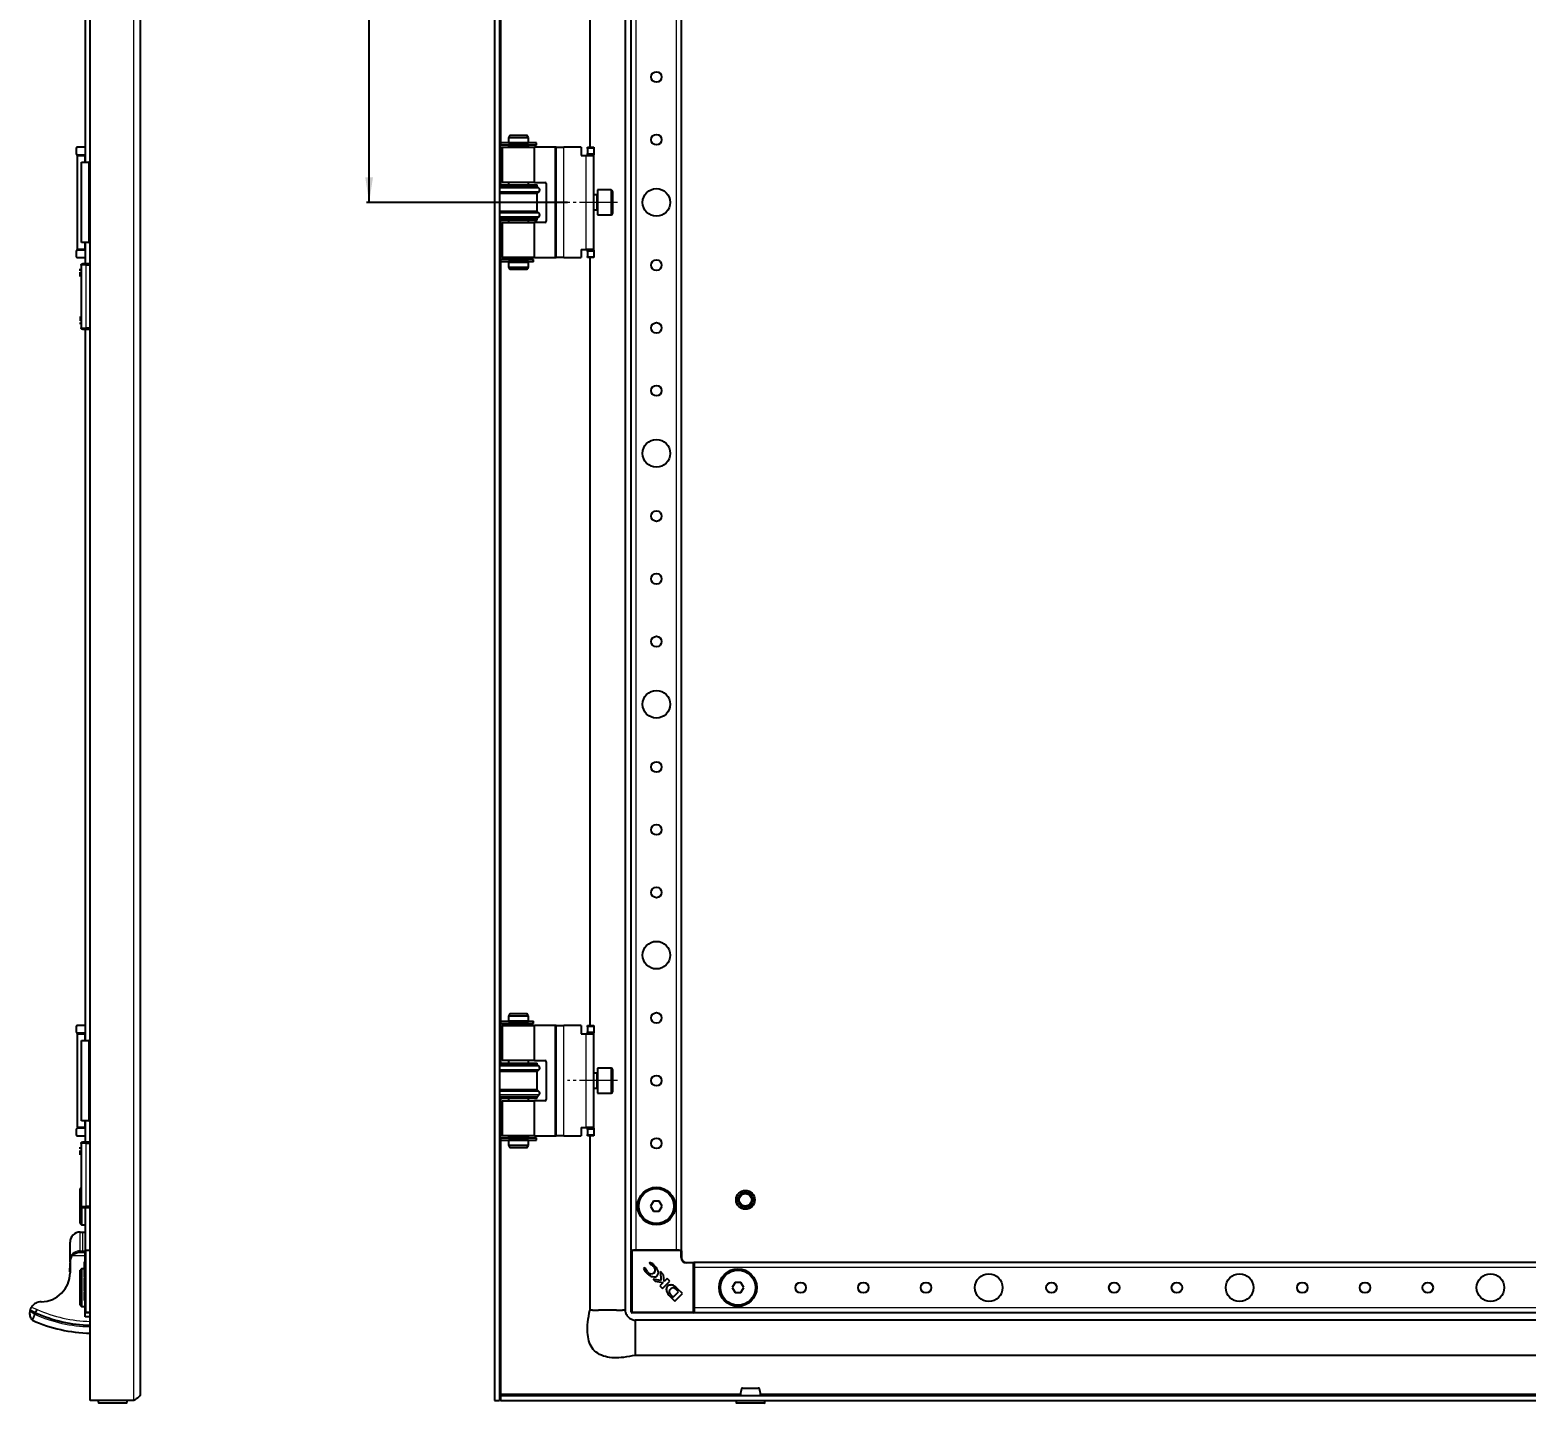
# Model space of a CAD drawing. Header units: millimetres. Extents: x -672 to 1653, y -981 to 741.
# Drawn here: x 473 to 1070, y -865 to -318 of the extents above; entities that cross this region are included whole.
import ezdxf

# ---------------------------------------------------------------- set-up
doc = ezdxf.new("R2010")
doc.units = ezdxf.units.MM
doc.linetypes.add('SLD-Осевая', pattern=[19.05, 15.24, -1.27, 1.27, -1.27])
doc.linetypes.add('SLD-Сплошная', pattern=[0])
doc.layers.add('FORMAT', color=7, linetype='SLD-Сплошная')
doc.styles.add('SLDTEXTSTYLE0', font='GOTHICI.TTF', dxfattribs={"width": 0.913})
doc.styles.add('SLDTEXTSTYLE1', font='GOTHIC.TTF', dxfattribs={"width": 0.913})
doc.dimstyles.new('SLDDIMSTYLE0', dxfattribs={"dimtxt": 20, "dimasz": 10, "dimexe": 0, "dimexo": 0.0625, "dimgap": 5, "dimtad": 2, "dimdec": 1, "dimrnd": 1e-09, "dimzin": 12, "dimdsep": 46, "dimtxsty": 'SLDTEXTSTYLE0', "dimsah": 1, "dimcen": 0.09, "dimadec": 0, "dimazin": 3, "dimtfac": 1, "dimtofl": 0, "dimtmove": 0, "dimatfit": 3, "dimfxl": 0, "dimfrac": 2, "dimtolj": 1, "dimtzin": 12, "dimarcsym": 0})

# ---------------------------------------------------------------- blocks, each defined once
blk = doc.blocks.new('_D_6')
at = {"layer": 'FORMAT'}
for p, q in [((687.55, 13.09), (607.5, 13.09)), ((608.5, -386.91), (608.5, 13.09)), ((687.55, -386.91), (607.5, -386.91))]:
    blk.add_line(p, q, dxfattribs=at)
for points in [[(608.5, 13.09), (606.96, 3.09), (610.04, 3.09)], [(608.5, -386.91), (610.04, -376.91), (606.96, -376.91)]]:
    blk.add_solid(points, dxfattribs=at)
at = {"layer": 'FORMAT', "insert": (582.96, -209.08), "char_height": 20, "attachment_point": 1, "rotation": 90, "style": 'SLDTEXTSTYLE1'}
blk.add_mtext('400', dxfattribs=at)

msp = doc.modelspace()

# ---------------------------------------------------------------- linework, layer by layer
at = {"color": 7, "linetype": 'SLD-Сплошная', "lineweight": 25}
for p, q in [((497.27, -864.41), (497.27, 490.59)), ((658.51, 490.59), (658.51, -864.41)), ((660.51, 490.59), (660.51, -864.41)), ((710.51, 454.59), (710.51, -828.41)), ((713.01, -804.41), (713.01, 430.59)), ((733.01, -804.41), (733.01, 430.59)), ((696.51, -8.91), (696.51, -364.91)), ((495.27, -164.41), (495.27, -370.91)), ((517.27, -265.91), (517.27, -861.81)), ((660.86, -363.21), (660.86, -364.11)), ((675.16, -363.21), (660.86, -363.21)), ((664.58, -360.16), (664.01, -361.16)), ((664.01, -361.16), (664.01, -363.16)), ((672.01, -361.16), (664.01, -361.16)), ((664.01, -363.16), (672.01, -363.16)), ((664.51, -363.16), (664.51, -363.21)), ((664.58, -360.16), (671.43, -360.16)), ((672.01, -361.16), (671.43, -360.16)), ((671.51, -363.21), (671.51, -363.16)), ((672.01, -363.16), (672.01, -361.16)), ((675.16, -364.11), (675.16, -363.21)), ((491.72, -365.41), (491.72, -367.41)), ((495.27, -364.91), (492.22, -364.91)), ((492.22, -367.91), (495.27, -367.91)), ((492.22, -367.91), (492.22, -368.21)), ((492.22, -405.61), (492.22, -368.21)), ((492.22, -368.21), (495.22, -368.21)), ((494.72, -367.91), (494.72, -368.21)), ((495.22, -368.21), (495.27, -368.21)), ((675.16, -364.11), (660.86, -364.11)), ((661.56, -364.91), (661.56, -378.91)), ((661.56, -364.91), (674.46, -364.91)), ((664.01, -364.16), (664.01, -364.91)), ((664.01, -364.16), (672.01, -364.16)), ((664.51, -364.11), (664.51, -364.16)), ((671.51, -364.16), (671.51, -364.11)), ((672.01, -364.91), (672.01, -364.16)), ((674.46, -378.91), (674.46, -364.91)), ((682.56, -364.91), (674.46, -364.91)), ((683.06, -364.91), (682.56, -364.91)), ((683.06, -364.91), (686.06, -364.91)), ((683.06, -408.91), (683.06, -364.91)), ((693.06, -364.91), (686.06, -364.91)), ((693.06, -364.91), (693.06, -368.21)), ((693.06, -368.21), (695.06, -368.21)), ((695.06, -368.21), (698.06, -368.21)), ((695.56, -364.91), (698.06, -364.91)), ((695.56, -365.41), (695.56, -364.91)), ((695.56, -365.41), (695.56, -367.41)), ((695.56, -367.91), (695.56, -367.41)), ((698.06, -367.91), (695.56, -367.91)), ((695.56, -367.91), (695.56, -368.21)), ((698.06, -364.91), (698.06, -365.41)), ((698.06, -365.41), (698.06, -367.41)), ((698.06, -367.41), (698.06, -367.91)), ((698.06, -368.21), (698.06, -367.91)), ((698.06, -405.61), (698.06, -368.21)), ((493.77, -370.91), (496.77, -370.91)), ((493.77, -402.91), (493.77, -370.91)), ((497.27, -370.91), (496.77, -370.91)), ((660.51, -379.91), (675.51, -379.91)), ((675.51, -380.51), (660.51, -380.51)), ((674.46, -378.91), (661.56, -378.91)), ((664.01, -378.91), (664.01, -379.91)), ((672.01, -379.91), (672.01, -378.91)), ((674.46, -378.91), (678.56, -378.91)), ((675.51, -380.51), (675.51, -379.91)), ((676.21, -381.2), (675.51, -380.51)), ((679.06, -379.41), (679.06, -394.41)), ((675.51, -383.31), (660.51, -383.31)), ((675.51, -383.31), (676.21, -382.63)), ((675.51, -390.51), (675.51, -383.31)), ((699.31, -383.91), (698.06, -383.91)), ((704.96, -381.91), (699.56, -381.91)), ((699.56, -381.91), (699.56, -391.23)), ((705.56, -382.51), (705.56, -390.71)), ((675.51, -390.51), (660.51, -390.51)), ((675.51, -393.31), (660.51, -393.31)), ((676.21, -391.2), (675.51, -390.51)), ((675.51, -393.31), (676.21, -392.63)), ((675.51, -393.91), (675.51, -393.31)), ((698.06, -389.91), (699.31, -389.91)), ((699.56, -391.23), (699.56, -391.91)), ((699.56, -391.91), (704.96, -391.91)), ((705.56, -390.71), (705.56, -391.31)), ((660.51, -393.91), (675.51, -393.91)), ((661.56, -394.91), (661.56, -408.91)), ((661.56, -394.91), (674.46, -394.91)), ((664.01, -393.91), (664.01, -394.91)), ((672.01, -394.91), (672.01, -393.91)), ((674.46, -408.91), (674.46, -394.91)), ((678.56, -394.91), (674.46, -394.91)), ((496.77, -402.91), (493.77, -402.91)), ((495.27, -402.91), (495.27, -411.41)), ((496.77, -402.91), (497.27, -402.91)), ((491.72, -406.41), (491.72, -408.41)), ((495.22, -405.61), (492.22, -405.61)), ((492.22, -405.61), (492.22, -405.91)), ((495.27, -405.91), (492.22, -405.91)), ((492.22, -408.91), (495.27, -408.91)), ((494.72, -405.61), (494.72, -405.91)), ((495.27, -405.61), (495.22, -405.61)), ((497.27, -411.41), (495.67, -411.41)), ((660.86, -409.71), (660.86, -410.61)), ((673.75, -409.71), (660.86, -409.71)), ((673.75, -410.61), (660.86, -410.61)), ((674.46, -408.91), (661.56, -408.91)), ((664.01, -408.91), (664.01, -409.66)), ((664.01, -409.66), (672.01, -409.66)), ((664.01, -410.66), (664.01, -412.66)), ((664.01, -410.66), (672.01, -410.66)), ((664.51, -409.66), (664.51, -409.71)), ((664.51, -410.61), (664.51, -410.66)), ((671.51, -409.71), (671.51, -409.66)), ((671.51, -410.66), (671.51, -410.61)), ((672.01, -409.66), (672.01, -408.91)), ((672.01, -412.66), (672.01, -410.66)), ((673.83, -409.71), (673.75, -409.71)), ((673.83, -410.61), (673.75, -410.61)), ((673.83, -410.61), (673.83, -409.71)), ((674.04, -409.71), (673.83, -409.71)), ((674.04, -410.61), (673.83, -410.61)), ((674.04, -410.61), (674.04, -409.71)), ((674.46, -408.91), (682.56, -408.91)), ((682.56, -408.91), (683.06, -408.91)), ((686.06, -408.91), (683.06, -408.91)), ((686.06, -408.91), (693.06, -408.91)), ((693.06, -405.61), (695.06, -405.61)), ((693.06, -405.61), (693.06, -408.91)), ((698.06, -405.61), (695.06, -405.61)), ((695.56, -405.61), (695.56, -405.91)), ((695.56, -405.91), (698.06, -405.91)), ((695.56, -406.41), (695.56, -405.91)), ((695.56, -406.41), (695.56, -408.41)), ((695.56, -408.91), (695.56, -408.41)), ((698.06, -408.91), (695.56, -408.91)), ((696.51, -408.91), (696.51, -714.91)), ((698.06, -405.91), (698.06, -405.61)), ((698.06, -405.91), (698.06, -406.41)), ((698.06, -406.41), (698.06, -408.41)), ((698.06, -408.41), (698.06, -408.91)), ((493.67, -411.91), (493.67, -436.91)), ((664.01, -412.66), (664.58, -413.66)), ((664.01, -412.66), (668.76, -412.66)), ((668.65, -413.66), (664.58, -413.66)), ((671.43, -413.66), (668.65, -413.66)), ((668.76, -412.66), (672.01, -412.66)), ((671.43, -413.66), (672.01, -412.66)), ((495.27, -437.41), (495.27, -720.91)), ((495.67, -437.41), (497.27, -437.41)), ((491.72, -715.41), (491.72, -717.41)), ((495.27, -714.91), (492.22, -714.91)), ((660.86, -713.21), (660.86, -714.11)), ((660.86, -713.21), (673.75, -713.21)), ((660.86, -714.11), (673.75, -714.11)), ((661.56, -714.91), (661.56, -728.91)), ((661.56, -714.91), (674.46, -714.91)), ((664.58, -710.16), (664.01, -711.16)), ((664.01, -711.16), (664.01, -713.16)), ((672.01, -711.16), (664.01, -711.16)), ((668.76, -713.16), (664.01, -713.16)), ((664.01, -714.16), (664.01, -714.91)), ((668.76, -714.16), (664.01, -714.16)), ((664.51, -713.16), (664.51, -713.21)), ((664.51, -714.11), (664.51, -714.16)), ((664.58, -710.16), (671.43, -710.16)), ((672.01, -713.16), (668.76, -713.16)), ((672.01, -714.16), (668.76, -714.16)), ((672.01, -711.16), (671.43, -710.16)), ((671.51, -713.21), (671.51, -713.16)), ((671.51, -714.16), (671.51, -714.11)), ((672.01, -713.16), (672.01, -711.16)), ((672.01, -714.91), (672.01, -714.16)), ((673.75, -713.21), (673.83, -713.21)), ((673.75, -714.11), (673.83, -714.11)), ((673.83, -714.11), (673.83, -713.21)), ((673.83, -713.21), (674.04, -713.21)), ((673.83, -714.11), (674.04, -714.11)), ((674.04, -714.11), (674.04, -713.21)), ((674.46, -728.91), (674.46, -714.91)), ((682.56, -714.91), (674.46, -714.91)), ((683.06, -714.91), (682.56, -714.91)), ((683.06, -758.91), (683.06, -714.91)), ((683.06, -714.91), (686.06, -714.91)), ((693.06, -714.91), (686.06, -714.91)), ((693.06, -714.91), (693.06, -718.21)), ((695.56, -714.91), (698.06, -714.91)), ((695.56, -715.41), (695.56, -714.91)), ((695.56, -715.41), (695.56, -717.41)), ((698.06, -714.91), (698.06, -715.41)), ((698.06, -715.41), (698.06, -717.41)), ((492.22, -717.91), (495.27, -717.91)), ((492.22, -717.91), (492.22, -718.21)), ((492.22, -755.61), (492.22, -718.21)), ((492.22, -718.21), (495.22, -718.21)), ((493.77, -752.91), (493.77, -720.91)), ((493.77, -720.91), (496.77, -720.91)), ((494.72, -717.91), (494.72, -718.21)), ((495.22, -718.21), (495.27, -718.21)), ((497.27, -720.91), (496.77, -720.91)), ((693.06, -718.21), (695.06, -718.21)), ((695.06, -718.21), (698.06, -718.21)), ((695.56, -717.91), (695.56, -717.41)), ((698.06, -717.91), (695.56, -717.91)), ((695.56, -717.91), (695.56, -718.21)), ((698.06, -717.41), (698.06, -717.91)), ((698.06, -718.21), (698.06, -717.91)), ((698.06, -755.61), (698.06, -718.21)), ((660.51, -729.91), (675.51, -729.91)), ((675.51, -730.51), (660.51, -730.51)), ((675.51, -733.31), (660.51, -733.31)), ((674.46, -728.91), (661.56, -728.91)), ((664.01, -728.91), (664.01, -729.91)), ((672.01, -729.91), (672.01, -728.91)), ((674.46, -728.91), (678.56, -728.91)), ((675.51, -730.51), (675.51, -729.91)), ((676.21, -731.2), (675.51, -730.51)), ((675.51, -733.31), (676.21, -732.63)), ((675.51, -740.51), (675.51, -733.31)), ((679.06, -729.41), (679.06, -744.41)), ((704.96, -731.91), (699.56, -731.91)), ((699.56, -731.91), (699.56, -741.91)), ((705.56, -732.51), (705.56, -741.31)), ((699.31, -733.91), (698.06, -733.91)), ((675.51, -740.51), (660.51, -740.51)), ((675.51, -743.31), (660.51, -743.31)), ((660.51, -743.91), (675.51, -743.91)), ((661.56, -744.91), (661.56, -758.91)), ((661.56, -744.91), (674.46, -744.91)), ((664.01, -743.91), (664.01, -744.91)), ((672.01, -744.91), (672.01, -743.91)), ((674.46, -758.91), (674.46, -744.91)), ((678.56, -744.91), (674.46, -744.91)), ((676.21, -741.2), (675.51, -740.51)), ((675.51, -743.31), (676.21, -742.63)), ((675.51, -743.91), (675.51, -743.31)), ((698.06, -739.91), (699.31, -739.91)), ((699.56, -741.91), (704.96, -741.91)), ((491.72, -756.41), (491.72, -758.41)), ((495.22, -755.61), (492.22, -755.61)), ((492.22, -755.61), (492.22, -755.91)), ((495.27, -755.91), (492.22, -755.91)), ((496.77, -752.91), (493.77, -752.91)), ((494.72, -755.61), (494.72, -755.91)), ((495.27, -755.61), (495.22, -755.61)), ((495.27, -752.91), (495.27, -761.41)), ((496.77, -752.91), (497.27, -752.91)), ((693.06, -755.61), (695.06, -755.61)), ((693.06, -755.61), (693.06, -758.91)), ((698.06, -755.61), (695.06, -755.61)), ((695.56, -755.61), (695.56, -755.91)), ((695.56, -755.91), (698.06, -755.91)), ((695.56, -756.41), (695.56, -755.91)), ((695.56, -756.41), (695.56, -758.41)), ((698.06, -755.91), (698.06, -755.61)), ((698.06, -755.91), (698.06, -756.41)), ((698.06, -756.41), (698.06, -758.41)), ((492.22, -758.91), (495.27, -758.91)), ((493.67, -761.91), (493.67, -786.91)), ((497.27, -761.41), (495.67, -761.41)), ((660.86, -759.71), (660.86, -760.61)), ((660.86, -759.71), (675.16, -759.71)), ((660.86, -760.61), (675.16, -760.61)), ((674.46, -758.91), (661.56, -758.91)), ((664.01, -758.91), (664.01, -759.66)), ((668.76, -759.66), (664.01, -759.66)), ((664.01, -760.66), (664.01, -762.66)), ((668.76, -760.66), (664.01, -760.66)), ((664.01, -762.66), (664.58, -763.66)), ((664.01, -762.66), (668.76, -762.66)), ((664.51, -759.66), (664.51, -759.71)), ((664.51, -760.61), (664.51, -760.66)), ((672.01, -759.66), (668.76, -759.66)), ((672.01, -760.66), (668.76, -760.66)), ((668.76, -762.66), (672.01, -762.66)), ((671.43, -763.66), (672.01, -762.66)), ((671.51, -759.71), (671.51, -759.66)), ((671.51, -760.66), (671.51, -760.61)), ((672.01, -759.66), (672.01, -758.91)), ((672.01, -762.66), (672.01, -760.66)), ((674.46, -758.91), (682.56, -758.91)), ((675.16, -760.61), (675.16, -759.71)), ((682.56, -758.91), (683.06, -758.91)), ((686.06, -758.91), (683.06, -758.91)), ((686.06, -758.91), (693.06, -758.91)), ((695.56, -758.91), (695.56, -758.41)), ((698.06, -758.91), (695.56, -758.91)), ((696.51, -758.91), (696.51, -828.41)), ((698.06, -758.41), (698.06, -758.91)), ((668.65, -763.66), (664.58, -763.66)), ((671.43, -763.66), (668.65, -763.66)), ((493.67, -779.51), (493.27, -779.91)), ((493.27, -786.91), (493.27, -779.91)), ((493.27, -793.91), (493.27, -786.91)), ((493.77, -786.91), (493.77, -794.41)), ((721.85, -784.91), (720.7, -786.91)), ((720.7, -786.91), (721.85, -788.91)), ((724.16, -784.91), (721.85, -784.91)), ((725.32, -786.91), (724.16, -784.91)), ((724.16, -788.91), (725.32, -786.91)), ((495.27, -787.41), (495.27, -804.41)), ((495.67, -787.41), (497.16, -787.41)), ((721.85, -788.91), (724.16, -788.91)), ((493.27, -793.91), (493.77, -794.41)), ((493.27, -797.26), (493.3, -797.26)), ((493.27, -797.26), (493.27, -797.26)), ((493.3, -797.26), (494.26, -797.26)), ((493.77, -794.41), (495.27, -794.41)), ((494.26, -797.26), (495.27, -797.26)), ((489.27, -807.2), (489.27, -801.26)), ((489.27, -807.2), (489.27, -801.26)), ((495.27, -804.41), (495.57, -804.41)), ((495.27, -829.11), (495.27, -804.71)), ((495.57, -804.41), (496.22, -804.41)), ((496.22, -804.41), (497.27, -804.41)), ((713.31, -804.41), (713.01, -804.41)), ((713.01, -829.11), (713.01, -804.71)), ((713.31, -804.41), (713.95, -804.41)), ((715.01, -804.41), (713.95, -804.41)), ((731.01, -804.41), (715.01, -804.41)), ((732.06, -804.41), (731.01, -804.41)), ((732.06, -804.41), (732.71, -804.41)), ((733.01, -804.41), (732.71, -804.41)), ((733.01, -804.71), (733.01, -807.41)), ((489.17, -809.59), (489.27, -809.59)), ((489.17, -809.73), (489.17, -811.28)), ((489.17, -809.73), (489.27, -809.73)), ((489.27, -809.26), (489.27, -807.2)), ((489.27, -809.26), (489.27, -813.51)), ((493.27, -805.26), (495.27, -805.26)), ((495.07, -812.02), (495.07, -809.06)), ((495.07, -809.06), (495.27, -809.06)), ((720.63, -809.41), (720.12, -809.66)), ((720.12, -809.66), (720.23, -809.77)), ((735.01, -809.41), (737.71, -809.41)), ((1418.01, -809.41), (738.01, -809.41)), ((738.01, -809.41), (738.01, -809.71)), ((738.01, -809.71), (738.01, -810.36)), ((738.01, -810.36), (738.01, -811.41)), ((489.16, -811.41), (489.17, -811.41)), ((489.17, -811.28), (489.27, -811.28)), ((489.17, -811.41), (489.27, -811.41)), ((489.17, -811.48), (489.27, -811.48)), ((489.17, -811.61), (489.27, -811.61)), ((489.17, -812.61), (489.17, -811.61)), ((489.17, -813.11), (489.17, -812.61)), ((489.17, -812.61), (489.27, -812.61)), ((489.17, -813.11), (489.27, -813.11)), ((493.77, -811.91), (493.27, -812.41)), ((493.27, -826.41), (493.27, -812.41)), ((495.07, -811.91), (493.77, -811.91)), ((493.77, -811.91), (493.77, -826.91)), ((495.05, -815.45), (495.27, -815.45)), ((495.07, -812.02), (495.27, -812.02)), ((495.07, -814.01), (495.07, -812.02)), ((495.07, -814.01), (495.27, -814.01)), ((495.07, -815.37), (495.07, -814.01)), ((495.07, -815.37), (495.27, -815.37)), ((495.07, -817.02), (495.07, -815.62)), ((495.07, -818.07), (495.07, -817.02)), ((495.07, -817.02), (495.27, -817.02)), ((718.55, -811.48), (717.86, -811.81)), ((718.69, -811.61), (718.55, -811.48)), ((721.68, -816.04), (722.47, -816.84)), ((724.77, -816.51), (721.68, -816.04)), ((722.47, -816.84), (725.74, -817.33)), ((724.59, -813.04), (724.77, -816.51)), ((725.88, -814.33), (724.59, -813.04)), ((725.4, -819.76), (728.36, -816.8)), ((726.06, -816.99), (725.88, -814.33)), ((727.3, -815.74), (726.06, -816.99)), ((728.36, -816.8), (727.3, -815.74)), ((738.01, -811.41), (738.01, -827.41)), ((495.07, -818.61), (495.05, -818.61)), ((495.07, -818.07), (495.27, -818.07)), ((495.07, -819.95), (495.07, -818.07)), ((495.07, -819.95), (495.27, -819.95)), ((495.07, -820.74), (495.07, -819.95)), ((495.07, -820.74), (495.27, -820.74)), ((725.74, -817.33), (724.35, -818.71)), ((724.35, -818.71), (725.4, -819.76)), ((728.41, -822.77), (730.4, -824.77)), ((728.96, -822.52), (729.7, -823.24)), ((729.7, -823.24), (731.88, -821.06)), ((730.4, -824.77), (733.36, -821.81)), ((731.88, -821.06), (731.2, -820.4)), ((731.47, -819.92), (731.45, -819.9)), ((733.36, -821.81), (731.47, -819.92)), ((754.35, -817.41), (753.2, -819.41)), ((753.2, -819.41), (754.35, -821.41)), ((756.66, -817.41), (754.35, -817.41)), ((754.35, -821.41), (756.66, -821.41)), ((757.82, -819.41), (756.66, -817.41)), ((756.66, -821.41), (757.82, -819.41)), ((475.54, -829.44), (473.38, -828.55)), ((493.27, -826.41), (493.77, -826.91)), ((493.77, -826.91), (495.27, -826.91)), ((495.07, -824.56), (495.27, -824.56)), ((738.01, -827.41), (738.01, -828.47)), ((738.01, -828.47), (738.01, -829.11)), ((495.27, -831.06), (495.27, -829.11)), ((497.27, -831.06), (495.27, -831.06)), ((497.27, -829.41), (495.57, -829.41)), ((737.71, -829.41), (713.31, -829.41)), ((1418.01, -832.41), (714.51, -832.41)), ((738.01, -829.11), (738.01, -829.41)), ((1418.01, -829.41), (738.01, -829.41)), ((1596.51, -846.41), (714.51, -846.41)), ((514.67, -864.41), (497.27, -864.41)), ((500.52, -864.41), (500.52, -865.16)), ((512.02, -865.16), (512.02, -864.41)), ((658.51, -864.41), (660.51, -864.41)), ((660.81, -862.41), (1650.21, -862.41)), ((660.81, -862.41), (660.81, -864.41)), ((660.81, -864.41), (1650.21, -864.41)), ((660.91, -862.41), (661.11, -861.81)), ((754.76, -864.41), (754.76, -865.16)), ((766.26, -865.16), (766.26, -864.41)), ((511.77, -865.41), (500.77, -865.41)), ((757.5, -865.41), (755.01, -865.41)), ((766.01, -865.41), (757.5, -865.41))]:
    msp.add_line(p, q, dxfattribs=at)
at = {"color": 7, "linetype": 'SLD-Сплошная', "lineweight": 18}
for p, q in [((514.67, -864.41), (514.67, 490.59)), ((715.01, -804.41), (715.01, 430.59)), ((731.01, -804.41), (731.01, 430.59)), ((661.11, -363.21), (661.11, -10.61)), ((495.22, -368.21), (495.22, -367.91)), ((495.22, -370.91), (495.22, -368.21)), ((661.11, -379.91), (661.11, -364.11)), ((682.56, -364.91), (682.56, -408.91)), ((686.06, -408.91), (686.06, -364.91)), ((695.06, -405.61), (695.06, -368.21)), ((698.06, -365.41), (695.56, -365.41)), ((695.56, -367.41), (698.06, -367.41)), ((496.77, -402.91), (496.77, -370.91)), ((676.21, -381.2), (660.51, -381.2)), ((676.21, -382.63), (660.51, -382.63)), ((699.31, -389.91), (699.31, -383.91)), ((704.96, -391.23), (704.96, -381.91)), ((676.21, -391.2), (660.51, -391.2)), ((676.21, -392.63), (660.51, -392.63)), ((704.96, -391.91), (704.96, -391.23)), ((661.11, -409.71), (661.11, -393.91)), ((495.22, -405.61), (495.22, -402.91)), ((495.22, -405.91), (495.22, -405.61)), ((661.11, -713.21), (661.11, -410.61)), ((673.75, -410.61), (673.75, -409.71)), ((698.06, -406.41), (695.56, -406.41)), ((695.56, -408.41), (698.06, -408.41)), ((495.67, -436.91), (495.67, -411.91)), ((495.67, -411.91), (497.27, -411.91)), ((497.27, -436.91), (495.67, -436.91)), ((661.11, -729.91), (661.11, -714.11)), ((673.75, -713.21), (673.75, -714.11)), ((682.56, -714.91), (682.56, -758.91)), ((686.06, -758.91), (686.06, -714.91)), ((698.06, -715.41), (695.56, -715.41)), ((495.22, -718.21), (495.22, -717.91)), ((495.22, -720.91), (495.22, -718.21)), ((496.77, -752.91), (496.77, -720.91)), ((695.06, -755.61), (695.06, -718.21)), ((695.56, -717.41), (698.06, -717.41)), ((676.21, -731.2), (660.51, -731.2)), ((676.21, -732.63), (660.51, -732.63)), ((704.96, -741.91), (704.96, -731.91)), ((699.31, -734.32), (699.31, -733.91)), ((699.31, -739.91), (699.31, -734.32)), ((676.21, -741.2), (660.51, -741.2)), ((676.21, -742.63), (660.51, -742.63)), ((661.11, -759.71), (661.11, -743.91)), ((495.22, -755.61), (495.22, -752.91)), ((495.22, -755.91), (495.22, -755.61)), ((698.06, -756.41), (695.56, -756.41)), ((495.67, -786.91), (495.67, -761.91)), ((495.67, -761.91), (497.27, -761.91)), ((661.11, -861.81), (661.11, -760.61)), ((695.56, -758.41), (698.06, -758.41)), ((497.27, -786.91), (495.67, -786.91)), ((493.3, -804.76), (493.3, -797.26)), ((494.26, -797.26), (494.26, -804.76)), ((489.27, -801.26), (489.27, -801.26)), ((493.27, -805.26), (493.27, -804.76)), ((493.27, -804.76), (493.3, -804.76)), ((493.3, -805.26), (493.3, -804.76)), ((493.3, -804.76), (494.26, -804.76)), ((494.26, -804.76), (495.27, -804.76)), ((495.27, -804.71), (495.57, -804.71)), ((495.57, -804.41), (495.57, -804.71)), ((495.57, -804.71), (495.57, -829.11)), ((497.27, -804.71), (495.57, -804.71)), ((713.01, -804.71), (713.31, -804.71)), ((713.31, -804.41), (713.31, -804.71)), ((713.31, -804.71), (713.31, -829.11)), ((732.71, -804.71), (713.31, -804.71)), ((732.71, -804.41), (732.71, -804.71)), ((732.71, -807.41), (732.71, -804.71)), ((732.71, -804.71), (733.01, -804.71)), ((495.27, -806.76), (490.15, -806.76)), ((733.01, -807.41), (732.71, -807.41)), ((735.01, -809.41), (735.01, -809.71)), ((737.71, -809.71), (735.01, -809.71)), ((737.71, -809.41), (737.71, -809.71)), ((737.71, -829.11), (737.71, -809.71)), ((737.71, -809.71), (738.01, -809.71)), ((1418.01, -811.41), (738.01, -811.41)), ((473.94, -827.16), (476.14, -828.07)), ((495.07, -823.32), (495.27, -823.32)), ((1418.01, -827.41), (738.01, -827.41)), ((495.27, -829.11), (495.57, -829.11)), ((495.57, -829.11), (497.27, -829.11)), ((495.57, -829.11), (495.57, -829.41)), ((713.31, -829.11), (713.01, -829.11)), ((713.31, -829.11), (737.71, -829.11)), ((713.31, -829.11), (713.31, -829.41)), ((737.71, -829.11), (737.71, -829.41)), ((737.71, -829.11), (738.01, -829.11)), ((756.54, -861.81), (661.11, -861.81)), ((1546.54, -861.81), (764.48, -861.81)), ((500.52, -865.16), (512.02, -865.16)), ((754.76, -865.16), (757.36, -865.16)), ((757.36, -865.16), (766.26, -865.16))]:
    msp.add_line(p, q, dxfattribs=at)
at = {"color": 7, "linetype": 'SLD-Сплошная', "lineweight": 25}
for centre, radius in [((723.01, -336.91), 2.1), ((723.01, -361.91), 2.1), ((723.01, -386.91), 5.5), ((723.01, -411.91), 2.1), ((723.01, -436.91), 2.1), ((723.01, -461.91), 2.1), ((723.01, -486.91), 5.5), ((723.01, -511.91), 2.1), ((723.01, -536.91), 2.1), ((723.01, -561.91), 2.1), ((723.01, -586.91), 5.5), ((723.01, -611.91), 2.1), ((723.01, -636.91), 2.1), ((723.01, -661.91), 2.1), ((723.01, -686.91), 5.5), ((723.01, -711.91), 2.1), ((723.01, -736.91), 2.1), ((723.01, -761.91), 2.1), ((723.01, -786.91), 7.5), ((723.01, -786.91), 7), ((758.51, -784.41), 3.75), ((758.51, -784.41), 3), ((758.51, -784.41), 2.5), ((755.51, -819.41), 7.5), ((755.51, -819.41), 7), ((855.51, -819.41), 5.5), ((955.51, -819.41), 5.5), ((1055.51, -819.41), 5.5), ((780.51, -819.41), 2.1), ((805.51, -819.41), 2.1), ((830.51, -819.41), 2.1), ((880.51, -819.41), 2.1), ((905.51, -819.41), 2.1), ((930.51, -819.41), 2.1), ((980.51, -819.41), 2.1), ((1005.51, -819.41), 2.1), ((1030.51, -819.41), 2.1)]:
    msp.add_circle(centre, radius, dxfattribs=at)
for centre, radius, start, end in [((492.22, -365.41), 0.5, 90, 180), ((492.22, -367.41), 0.5, 180, 270), ((675.51, -381.91), 1, 314.427, 45.573), ((678.56, -379.41), 0.5, 0, 90), ((699.31, -383.66), 0.25, 270, 0), ((704.96, -382.51), 0.6, 0, 90), ((675.51, -391.91), 1, 314.427, 45.573), ((699.31, -390.16), 0.25, 0, 90), ((704.96, -391.31), 0.6, 270, 0), ((678.56, -394.41), 0.5, 270, 0), ((492.22, -406.41), 0.5, 90, 180), ((492.22, -408.41), 0.5, 180, 270), ((492.22, -715.41), 0.5, 90, 180), ((492.22, -717.41), 0.5, 180, 270), ((675.51, -731.91), 1, 314.427, 45.573), ((678.56, -729.41), 0.5, 0, 90), ((704.96, -732.51), 0.6, 0, 90), ((699.31, -733.66), 0.25, 270, 0), ((675.51, -741.91), 1, 314.427, 45.573), ((678.56, -744.41), 0.5, 270, 0), ((699.31, -740.16), 0.25, 0, 90), ((704.96, -741.31), 0.6, 270, 0), ((492.22, -756.41), 0.5, 90, 180), ((492.22, -758.41), 0.5, 180, 270), ((493.27, -801.26), 4, 90, 180), ((493.27, -801.26), 4, 90, 180), ((495.57, -804.71), 0.3, 90, 180), ((713.31, -804.71), 0.3, 90, 180), ((732.71, -804.71), 0.3, 0, 90), ((493.27, -809.26), 4, 141.31781, 180), ((720.6, -812.34), 1.94, 323.30966, 52.34638), ((735.01, -807.41), 2, 180, 270), ((737.71, -809.71), 0.3, 0, 90), ((477.77, -813.51), 11.5, 270, 0), ((721, -811.9), 1.97, 218.45405, 305.887), ((731.62, -819.11), 4.87, 200.34448, 228.77765), ((733.43, -818.34), 6.12, 216.98881, 223.07444), ((477.77, -829.51), 4.5, 90, 148.43185), ((498.27, -779.36), 58.2, 245.70354, 269.01549), ((498.27, -779.36), 55, 245.58594, 268.9582), ((495.57, -829.11), 0.3, 180, 270), ((713.31, -829.11), 0.3, 180, 270), ((737.71, -829.11), 0.3, 270, 0), ((757.4, -859.91), 0.5, 89.96367, 164.83397), ((763.62, -859.91), 0.5, 15.24646, 90.04596), ((500.77, -865.16), 0.25, 180, 270), ((511.77, -865.16), 0.25, 270, 0), ((755.01, -865.16), 0.25, 180, 270), ((766.01, -865.16), 0.25, 270, 0)]:
    msp.add_arc(centre, radius, start, end, dxfattribs=at)
at = {"color": 7, "linetype": 'SLD-Сплошная', "lineweight": 18}
for centre, radius, start, end in [((493.27, -809.26), 4.5, 90, 152.71955), ((493.77, -804.77), 0.491, 271.15589, 1.11103), ((735.01, -807.41), 2.3, 180, 270), ((498.27, -779.36), 53.5, 245.55903, 268.92899), ((498.27, -779.36), 55.65, 245.60841, 268.97035)]:
    msp.add_arc(centre, radius, start, end, dxfattribs=at)
at = {"color": 7, "linetype": 'SLD-Сплошная', "lineweight": 25}
for points in [[(493.67, -411.91), (493.68, -411.85), (493.69, -411.72), (493.81, -411.55), (493.98, -411.43), (494.11, -411.42), (494.17, -411.41)], [(495.67, -411.41), (495.48, -411.41), (495.08, -411.41), (494.59, -411.41), (494.24, -411.41), (494.19, -411.41), (494.17, -411.41)], [(494.17, -437.41), (494.11, -437.4), (493.98, -437.39), (493.81, -437.27), (493.69, -437.11), (493.68, -436.98), (493.67, -436.91)], [(494.17, -437.41), (494.19, -437.41), (494.24, -437.41), (494.59, -437.41), (495.08, -437.41), (495.48, -437.41), (495.67, -437.41)], [(493.67, -761.91), (493.68, -761.85), (493.69, -761.72), (493.81, -761.55), (493.98, -761.43), (494.11, -761.42), (494.17, -761.41)], [(495.67, -761.41), (495.48, -761.41), (495.08, -761.41), (494.59, -761.41), (494.24, -761.41), (494.19, -761.41), (494.17, -761.41)], [(494.17, -787.41), (494.11, -787.4), (493.98, -787.39), (493.81, -787.27), (493.69, -787.11), (493.68, -786.98), (493.67, -786.91)], [(494.17, -787.41), (494.19, -787.41), (494.24, -787.41), (494.59, -787.41), (495.08, -787.41), (495.48, -787.41), (495.67, -787.41)], [(697.49, -828.41), (697.2, -828.41), (696.64, -828.41), (696.55, -828.41), (696.51, -828.41)], [(697.49, -828.41), (697.82, -828.41), (698.48, -828.41), (699.45, -828.41), (699.94, -828.41)], [(703.38, -828.41), (702.77, -828.41), (701.56, -828.41), (700.48, -828.41), (699.94, -828.41)], [(707.08, -828.41), (706.49, -828.41), (705.33, -828.41), (704.03, -828.41), (703.38, -828.41)], [(707.08, -828.41), (707.56, -828.41), (708.53, -828.41), (709.2, -828.41), (709.53, -828.41)], [(710.51, -828.41), (710.46, -828.41), (710.38, -828.41), (709.81, -828.41), (709.53, -828.41)], [(714.51, -832.41), (714.51, -832.46), (714.51, -832.54), (714.51, -833.11), (714.51, -833.39)], [(714.51, -833.39), (714.51, -833.72), (714.51, -834.39), (714.51, -835.36), (714.51, -835.84)], [(714.51, -835.84), (714.51, -836.43), (714.51, -837.59), (714.51, -838.89), (714.51, -839.54)], [(714.51, -839.54), (714.51, -840.15), (714.51, -841.36), (714.51, -842.44), (714.51, -842.98)], [(714.51, -842.98), (714.51, -843.47), (714.51, -844.44), (714.51, -845.1), (714.51, -845.43)], [(714.51, -845.43), (714.51, -845.72), (714.51, -846.28), (714.51, -846.37), (714.51, -846.41)]]:
    msp.add_open_spline(points, degree=3, dxfattribs=at)
at = {"color": 7, "linetype": 'SLD-Сплошная', "lineweight": 18}
for points in [[(495.67, -411.41), (495.67, -411.42), (495.67, -411.43), (495.67, -411.55), (495.67, -411.72), (495.67, -411.85), (495.67, -411.91)], [(495.67, -411.91), (495.41, -411.91), (494.89, -411.91), (494.23, -411.91), (493.76, -411.91), (493.7, -411.91), (493.67, -411.91)], [(493.67, -436.91), (493.7, -436.91), (493.76, -436.91), (494.23, -436.91), (494.89, -436.91), (495.41, -436.91), (495.67, -436.91)], [(495.67, -436.91), (495.67, -436.98), (495.67, -437.11), (495.67, -437.27), (495.67, -437.39), (495.67, -437.4), (495.67, -437.41)], [(495.67, -761.91), (495.41, -761.91), (494.89, -761.91), (494.23, -761.91), (493.76, -761.91), (493.7, -761.91), (493.67, -761.91)], [(495.67, -761.41), (495.67, -761.42), (495.67, -761.43), (495.67, -761.55), (495.67, -761.72), (495.67, -761.85), (495.67, -761.91)], [(493.67, -786.91), (493.7, -786.91), (493.76, -786.91), (494.23, -786.91), (494.89, -786.91), (495.41, -786.91), (495.67, -786.91)], [(495.67, -786.91), (495.67, -786.98), (495.67, -787.11), (495.67, -787.27), (495.67, -787.39), (495.67, -787.4), (495.67, -787.41)]]:
    msp.add_open_spline(points, degree=3, dxfattribs=at)
at = {"color": 7, "linetype": 'SLD-Сплошная', "lineweight": 25}
for points, knots in [([(493.37, -413.91), (493.37, -413.85), (493.37, -413.77), (493.37, -413.68), (493.37, -413.59), (493.37, -413.46), (493.37, -413.43), (493.37, -413.41)], [0, 0, 0, 0, 0.1246927, 0.1871822, 0.2497734, 0.5000394, 1, 1, 1, 1]), ([(493.37, -414.12), (493.37, -414.12), (493.37, -414.11), (493.37, -414.1), (493.37, -414.09), (493.37, -414.07), (493.37, -414.03), (493.37, -413.99), (493.37, -413.94), (493.37, -413.92), (493.37, -413.91)], [0, 0, 0, 0, 0.128825, 0.180169, 0.243397, 0.36986, 0.499864, 0.749649, 0.843476, 1, 1, 1, 1]), ([(493.37, -415.63), (493.37, -415.55), (493.37, -415.39), (493.37, -415.18), (493.37, -415), (493.37, -414.83), (493.37, -414.72), (493.37, -414.71), (493.37, -414.71)], [0, 0, 0, 0, 0.125049, 0.249886, 0.370856, 0.49982, 0.749609, 1, 1, 1, 1]), ([(493.37, -416.47), (493.37, -416.46), (493.37, -416.45), (493.37, -416.37), (493.37, -416.27), (493.37, -416.14), (493.37, -415.93), (493.37, -415.75), (493.37, -415.63)], [0, 0, 0, 0, 0.25007, 0.379181, 0.500499, 0.62417, 0.750842, 1, 1, 1, 1]), ([(493.37, -432.35), (493.37, -432.36), (493.37, -432.37), (493.37, -432.46), (493.37, -432.55), (493.37, -432.68), (493.37, -432.89), (493.37, -433.08), (493.37, -433.2)], [0, 0, 0, 0, 0.25007, 0.379559, 0.500499, 0.624556, 0.750843, 1, 1, 1, 1]), ([(493.37, -433.2), (493.37, -433.24), (493.37, -433.31), (493.37, -433.47), (493.37, -433.65), (493.37, -433.83), (493.37, -434), (493.37, -434.1), (493.37, -434.11), (493.37, -434.12)], [0, 0, 0, 0, 0.062637, 0.125278, 0.250072, 0.374841, 0.499994, 0.749696, 1, 1, 1, 1]), ([(493.37, -434.71), (493.37, -434.71), (493.37, -434.71), (493.37, -434.72), (493.37, -434.73), (493.37, -434.76), (493.37, -434.82), (493.37, -434.87), (493.37, -434.92)], [0, 0, 0, 0, 0.13107, 0.182437, 0.243796, 0.371388, 0.500442, 1, 1, 1, 1]), ([(493.37, -434.92), (493.37, -434.94), (493.37, -435), (493.37, -435.08), (493.37, -435.14), (493.37, -435.23), (493.37, -435.36), (493.37, -435.39), (493.37, -435.41)], [0, 0, 0, 0, 0.062686, 0.125173, 0.187628, 0.250185, 0.500314, 1, 1, 1, 1]), ([(493.37, -763.91), (493.37, -763.85), (493.37, -763.77), (493.37, -763.68), (493.37, -763.59), (493.37, -763.46), (493.37, -763.43), (493.37, -763.41)], [0, 0, 0, 0, 0.124693, 0.187182, 0.249773, 0.500039, 1, 1, 1, 1]), ([(493.37, -764.12), (493.37, -764.12), (493.37, -764.11), (493.37, -764.1), (493.37, -764.09), (493.37, -764.07), (493.37, -764.03), (493.37, -763.99), (493.37, -763.94), (493.37, -763.92), (493.37, -763.91)], [0, 0, 0, 0, 0.128825, 0.180169, 0.243397, 0.36986, 0.499864, 0.749649, 0.843476, 1, 1, 1, 1]), ([(493.37, -765.63), (493.37, -765.55), (493.37, -765.39), (493.37, -765.18), (493.37, -765), (493.37, -764.83), (493.37, -764.72), (493.37, -764.71), (493.37, -764.71)], [0, 0, 0, 0, 0.125049, 0.249886, 0.370856, 0.49982, 0.749609, 1, 1, 1, 1]), ([(493.37, -766.47), (493.37, -766.46), (493.37, -766.45), (493.37, -766.37), (493.37, -766.27), (493.37, -766.14), (493.37, -765.93), (493.37, -765.75), (493.37, -765.63)], [0, 0, 0, 0, 0.25007, 0.379181, 0.500499, 0.62417, 0.750842, 1, 1, 1, 1]), ([(493.37, -782.35), (493.37, -782.36), (493.37, -782.37), (493.37, -782.46), (493.37, -782.55), (493.37, -782.68), (493.37, -782.89), (493.37, -783.08), (493.37, -783.2)], [0, 0, 0, 0, 0.25007, 0.379559, 0.500499, 0.624556, 0.750843, 1, 1, 1, 1]), ([(493.37, -783.2), (493.37, -783.24), (493.37, -783.31), (493.37, -783.47), (493.37, -783.65), (493.37, -783.83), (493.37, -784), (493.37, -784.1), (493.37, -784.11), (493.37, -784.12)], [0, 0, 0, 0, 0.062637, 0.125278, 0.250072, 0.374841, 0.499994, 0.749696, 1, 1, 1, 1]), ([(493.37, -784.71), (493.37, -784.71), (493.37, -784.71), (493.37, -784.72), (493.37, -784.73), (493.37, -784.76), (493.37, -784.82), (493.37, -784.87), (493.37, -784.92)], [0, 0, 0, 0, 0.13107, 0.182437, 0.243796, 0.371388, 0.500442, 1, 1, 1, 1]), ([(493.37, -784.92), (493.37, -784.94), (493.37, -785), (493.37, -785.08), (493.37, -785.14), (493.37, -785.23), (493.37, -785.36), (493.37, -785.39), (493.37, -785.41)], [0, 0, 0, 0, 0.062686, 0.125173, 0.187628, 0.250185, 0.500314, 1, 1, 1, 1]), ([(489.17, -809.59), (489.17, -809.59), (489.17, -809.59), (489.17, -809.63), (489.17, -809.68), (489.17, -809.71), (489.17, -809.73)], [0, 0, 0, 0, 0.280836, 0.55925, 0.779182, 1, 1, 1, 1]), ([(489.27, -809.19), (489.27, -809.19), (489.27, -809.19), (489.27, -809.19), (489.27, -809.17), (489.27, -809.09), (489.27, -808.75), (489.27, -808.12), (489.27, -807.53), (489.27, -807.2)], [0, 0, 0, 0, 0.00167, 0.003889, 0.009531, 0.034361, 0.132751, 0.526214, 1, 1, 1, 1]), ([(490.15, -806.76), (490.32, -806.57), (490.75, -806.1), (491.69, -805.52), (492.58, -805.29), (493.16, -805.26), (493.27, -805.26), (493.27, -805.26)], [0, 0, 0, 0, 0.19414, 0.485275, 0.898779, 0.996769, 1, 1, 1, 1]), ([(720.23, -809.77), (720.55, -809.92), (721.12, -810.18), (721.58, -810.61), (721.79, -810.8)], [0, 0, 0, 0, 0.547643, 1, 1, 1, 1]), ([(722.15, -810.52), (721.88, -810.27), (721.42, -809.85), (720.87, -809.54), (720.63, -809.41)], [0, 0, 0, 0, 0.5776526, 1, 1, 1, 1]), ([(723.27, -814.75), (723.4, -814.58), (723.69, -814.25), (723.85, -813.55), (723.72, -812.68), (723.16, -811.6), (722.52, -810.92), (722.15, -810.52)], [0, 0, 0, 0, 0.1305321, 0.2660311, 0.4239974, 0.666819, 1, 1, 1, 1]), ([(489.17, -811.28), (489.17, -811.3), (489.17, -811.34), (489.17, -811.39), (489.17, -811.41), (489.17, -811.41), (489.17, -811.41)], [0, 0, 0, 0, 0.2809531, 0.5593907, 0.7790729, 1, 1, 1, 1]), ([(489.17, -811.35), (489.17, -811.37), (489.17, -811.42), (489.17, -811.48), (489.17, -811.48), (489.17, -811.48)], [0, 0, 0, 0, 0.280801, 0.559621, 1, 1, 1, 1]), ([(717.86, -811.81), (718.05, -812.15), (718.39, -812.78), (718.87, -813.3), (719.1, -813.54)], [0, 0, 0, 0, 0.5368, 1, 1, 1, 1]), ([(719.46, -813.13), (719.24, -812.87), (718.87, -812.42), (718.74, -811.85), (718.69, -811.61)], [0, 0, 0, 0, 0.5796082, 1, 1, 1, 1]), ([(719.1, -813.54), (719.47, -813.87), (720.17, -814.49), (721.34, -815.04), (722.28, -815.18), (722.92, -815.02), (723.15, -814.84), (723.27, -814.75)], [0, 0, 0, 0, 0.315674, 0.58952, 0.813199, 0.909026, 1, 1, 1, 1]), ([(495.07, -823.32), (495.07, -822.94), (495.07, -822.25), (495.07, -821.39), (495.07, -820.94), (495.07, -820.92)], [0, 0, 0, 0, 0.522437, 0.975649, 1, 1, 1, 1]), ([(730.12, -818.76), (729.92, -818.65), (729.53, -818.45), (728.9, -818.33), (728.3, -818.37), (727.77, -818.57), (727.33, -818.93), (727.04, -819.44), (726.93, -820.1), (727.01, -820.56), (727.05, -820.81)], [0, 0, 0, 0, 0.138091, 0.265455, 0.384013, 0.496103, 0.605759, 0.71979, 0.847662, 1, 1, 1, 1]), ([(728.62, -820.04), (728.53, -820.13), (728.37, -820.31), (728.19, -820.58), (728.09, -820.86), (728.09, -821.18), (728.25, -821.59), (728.43, -821.87), (728.54, -822.02)], [0, 0, 0, 0, 0.176808, 0.319231, 0.43938, 0.552395, 0.749205, 1, 1, 1, 1]), ([(731.2, -820.4), (731, -820.21), (730.63, -819.86), (730.1, -819.54), (729.65, -819.48), (729.3, -819.54), (728.95, -819.73), (728.74, -819.93), (728.62, -820.04)], [0, 0, 0, 0, 0.274676, 0.503042, 0.607381, 0.716579, 0.843412, 1, 1, 1, 1]), ([(730.97, -819.44), (730.82, -819.31), (730.55, -819.06), (730.25, -818.85), (730.12, -818.76)], [0, 0, 0, 0, 0.55183, 1, 1, 1, 1]), ([(731.45, -819.9), (731.37, -819.82), (731.21, -819.67), (731.05, -819.52), (730.97, -819.44)], [0, 0, 0, 0, 0.486421, 1, 1, 1, 1]), ([(474.32, -832.4), (474.29, -832.37), (474.21, -832.28), (473.75, -831.63), (473.23, -830.44), (473.3, -829.27), (473.33, -828.79)], [0, 0, 0, 0, 0.101651, 0.345128, 0.729048, 1, 1, 1, 1]), ([(473.38, -828.55), (473.37, -828.6), (473.35, -828.67), (473.33, -828.77), (473.33, -828.79)], [0, 0, 0, 0, 0.7894027, 1, 1, 1, 1]), ([(475.29, -830.04), (475.29, -830.04), (475.29, -830.04), (475.29, -830.02), (475.27, -829.99), (475.16, -829.9), (474.66, -829.57), (474.02, -829.2), (473.48, -828.88), (473.33, -828.79)], [0, 0, 0, 0, 0.003748, 0.008698, 0.018275, 0.054741, 0.199177, 0.774578, 1, 1, 1, 1]), ([(473.38, -828.55), (473.38, -828.53), (473.39, -828.5), (473.45, -828.25), (473.57, -827.89), (473.74, -827.5), (473.88, -827.26), (473.94, -827.16)], [0, 0, 0, 0, 0.2129, 0.425707, 0.640613, 0.853382, 1, 1, 1, 1]), ([(475.54, -829.44), (475.55, -829.43), (475.56, -829.4), (475.66, -829.16), (475.81, -828.81), (475.98, -828.44), (476.09, -828.18), (476.13, -828.08), (476.14, -828.07)], [0, 0, 0, 0, 0.214635, 0.429269, 0.643917, 0.858595, 0.982146, 1, 1, 1, 1]), ([(495.07, -824.56), (495.07, -824.37), (495.07, -824.03), (495.07, -823.54), (495.07, -823.32)], [0, 0, 0, 0, 0.5367999, 1, 1, 1, 1]), ([(714.51, -846.41), (712.99, -846.72), (710.2, -847.28), (706.22, -847.48), (702.67, -847.06), (699.57, -845.81), (697.25, -843.52), (695.95, -840.56), (695.44, -837.06), (695.6, -832.92), (696.19, -830), (696.51, -828.41)], [0, 0, 0, 0, 0.136963, 0.253513, 0.352391, 0.452303, 0.545193, 0.633482, 0.735399, 0.856463, 1, 1, 1, 1]), ([(710.51, -828.41), (710.65, -828.99), (710.91, -830.1), (711.92, -831.35), (713.16, -832.1), (714.04, -832.31), (714.51, -832.41)], [0, 0, 0, 0, 0.292688, 0.555181, 0.765958, 1, 1, 1, 1]), ([(474.32, -832.4), (474.33, -832.35), (474.37, -832.26), (474.61, -831.69), (474.94, -830.9), (475.2, -830.27), (475.29, -830.04)], [0, 0, 0, 0, 0.2373508, 0.5299542, 0.8303306, 1, 1, 1, 1]), ([(517.27, -861.81), (517.27, -862.03), (517.2, -862.25), (516.94, -862.68), (516.75, -862.9), (516.27, -863.33), (515.98, -863.55), (515.35, -863.98), (515.01, -864.2), (514.67, -864.41)], [0, 0, 0, 0, 0.25, 0.25, 0.5, 0.5, 0.75, 0.75, 1, 1, 1, 1]), ([(660.51, -864.41), (660.53, -863.98), (660.57, -863.42), (660.76, -862.86), (660.81, -862.73)], [0, 0, 0, 0, 0.773459, 1, 1, 1, 1]), ([(661.11, -861.81), (661.06, -861.97), (661.01, -862.13), (660.91, -862.35), (660.86, -862.41), (660.81, -862.41)], [0, 0, 0, 0, 0.5, 0.5, 1, 1, 1, 1]), ([(756.92, -859.76), (756.73, -860.5), (756.51, -861.37), (756.49, -862.28), (756.49, -862.41)], [0, 0, 0, 0, 0.85815, 1, 1, 1, 1]), ([(757.43, -859.41), (757.42, -859.41), (757.38, -859.41), (757.66, -859.41), (758.18, -859.41), (758.9, -859.41), (759.75, -859.41), (760.81, -859.41), (761.84, -859.41), (762.72, -859.41), (763.33, -859.41), (763.63, -859.41), (763.59, -859.41), (763.58, -859.41)], [0, 0, 0, 0, 0.03384, 0.141254, 0.248698, 0.315774, 0.423314, 0.530846, 0.63821, 0.745706, 0.853372, 0.960917, 1, 1, 1, 1]), ([(764.53, -862.41), (764.53, -862.28), (764.51, -861.37), (764.29, -860.5), (764.1, -859.76)], [0, 0, 0, 0, 0.14185, 1, 1, 1, 1])]:
    msp.add_open_spline(points, degree=3, knots=knots, dxfattribs=at)
at = {"color": 7, "linetype": 'SLD-Сплошная', "lineweight": 18}
msp.add_open_spline([(764.06, -859.79), (764.07, -859.79), (764.11, -859.79), (763.77, -859.79), (763.07, -859.79), (762.05, -859.79), (760.86, -859.79), (759.63, -859.79), (758.64, -859.79), (757.82, -859.79), (757.22, -859.79), (756.89, -859.79), (756.94, -859.79), (756.96, -859.79)], degree=3, knots=[0, 0, 0, 0, 0.038891, 0.14638, 0.253973, 0.361383, 0.468681, 0.576165, 0.683665, 0.750707, 0.858068, 0.965424, 1, 1, 1, 1], dxfattribs=at)
at = {"layer": 'FORMAT', "linetype": 'SLD-Осевая', "lineweight": 18}
for p, q in [((707.56, -386.91), (687.56, -386.91)), ((707.56, -736.91), (687.56, -736.91))]:
    msp.add_line(p, q, dxfattribs=at)

# ---------------------------------------------------------------- dimensions: what is measured, and where the dimension line sits
at = {"layer": 'FORMAT'}
dim = msp.add_linear_dim(base=(608.5, 13.09), p1=(687.56, -386.91), p2=(687.56, 13.09), angle=90, dimstyle='SLDDIMSTYLE0', dxfattribs=at)
dim.commit()
dim.dimension.update_dxf_attribs({"geometry": '_D_6', "text_midpoint": (608.5, -186.91), "dimtype": 160})

doc.saveas('drawing.dxf')
